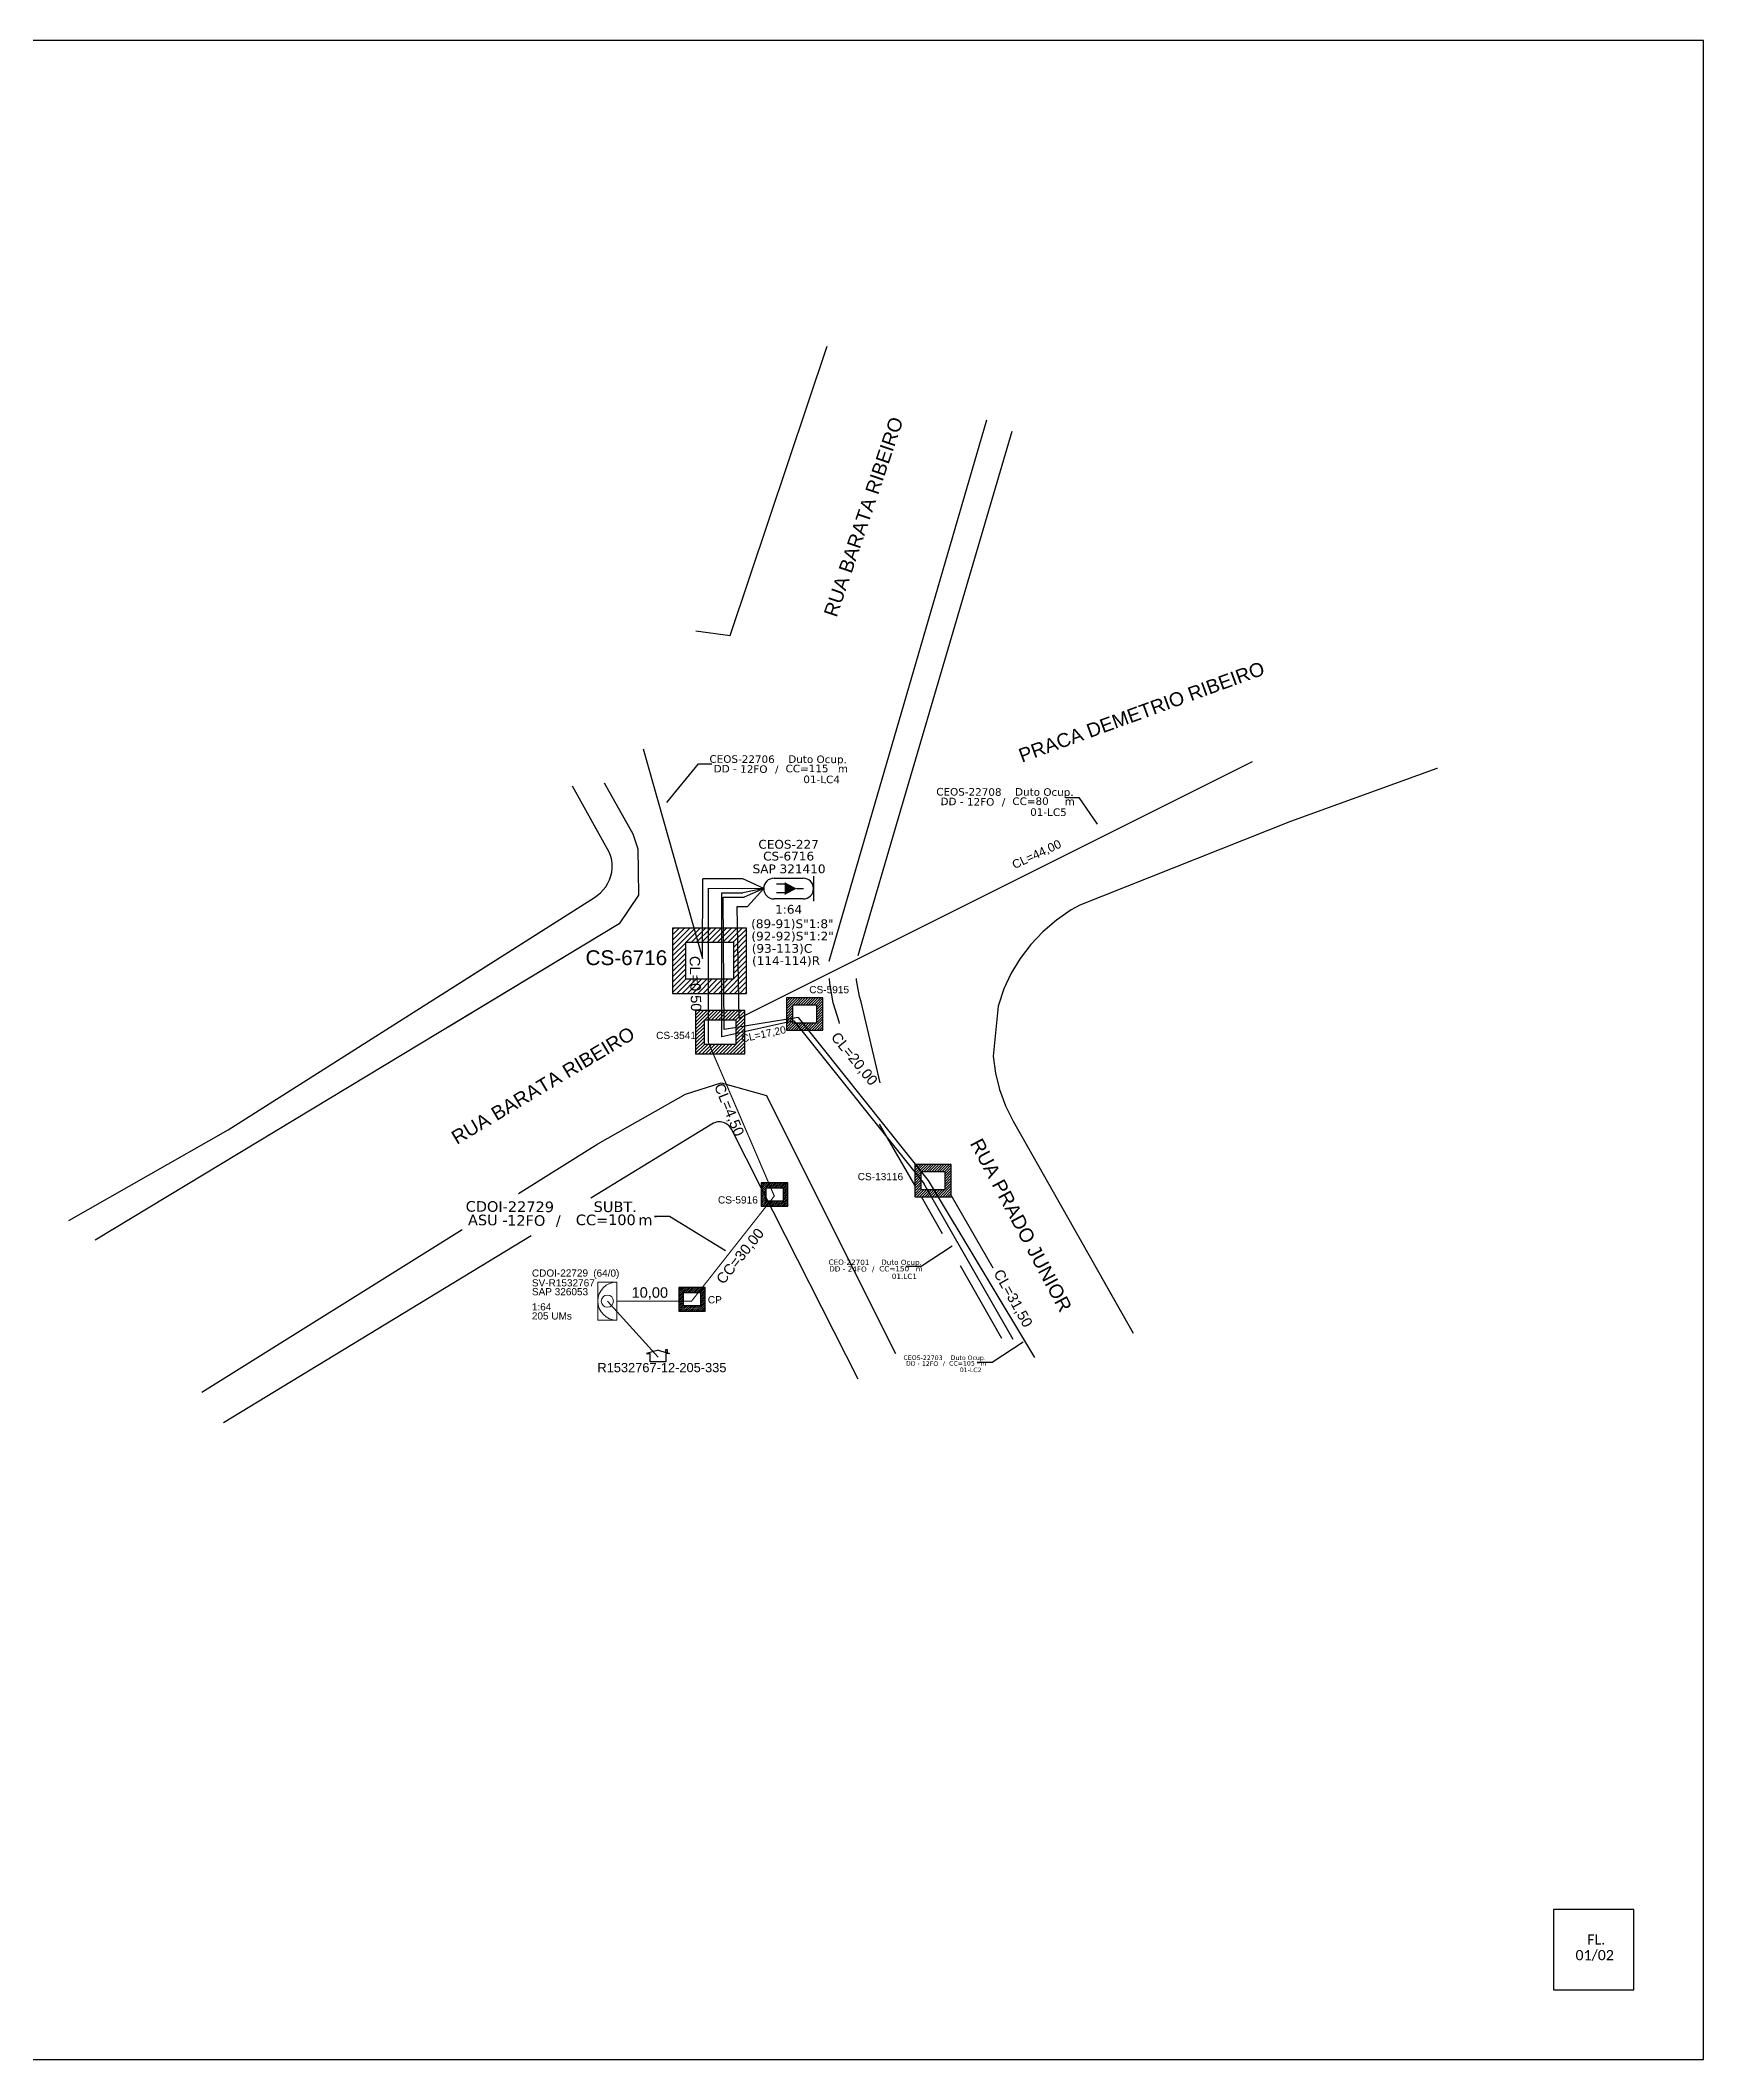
# Model space of a CAD drawing. Extents: x -4 to 1778, y 1 to 595.
# Drawn here: x 348 to 837, y 1 to 595 of the extents above; entities that cross this region are included whole.
import ezdxf
from ezdxf.enums import TextEntityAlignment as Align

# ---------------------------------------------------------------- set-up
doc = ezdxf.new("R2010")
doc.units = 0
for name, color, linetype in [('10.0-Cartográfico', 4, 'Continuous'), ('10.1-Caixas Subterrâneas', 5, 'Continuous'), ('10.3-Nome das Ruas', 2, 'Continuous'), ('20.4-CEOS', 1, 'Continuous'), ('CAP a instalar', 1, 'Continuous'), ('CAP_A_INSTALAR', 1, 'Continuous'), ('label_cabos', 7, 'Continuous'), ('Metragem', 92, 'Continuous'), ('surveys', 7, 'Continuous'), ('surveys legendas', 7, 'Continuous')]:
    doc.layers.add(name, color=color, linetype=linetype)
doc.layers.add("20.0-LEGENDA DOS CDO'S", color=1, linetype='Continuous', lineweight=0)
doc.layers.add('20.1-CDO_INTERIOR', color=1, linetype='Continuous', lineweight=0)
doc.layers.add('DROP DE CLIENTE', color=140, linetype='Continuous', plot=False)
doc.styles.add('ARIAL', font='arial.ttf')
doc.styles.add('siredit', font='verdana.ttf')
doc.styles.add('WMF-Calibri0', font='calibri.ttf')
doc.linetypes.add('FENCELINE1', pattern='A,0.25,-0.1,[133,ltypeshp.shx,S=0.1,R=0,X=-0.1,Y=0],-0.1,1', length=1.45)
doc.dimstyles.new('CC', dxfattribs={"dimtxt": 1, "dimasz": 2, "dimexe": 0.18, "dimexo": 0.0625, "dimgap": 0.09, "dimtad": 0, "dimdec": 0, "dimrnd": 1, "dimzin": 0, "dimdsep": 46, "dimtxsty": 'siredit', "dimblk": 'NONE', "dimcen": 0, "dimse1": 1, "dimse2": 1, "dimsd1": 1, "dimsd2": 1, "dimclrt": 7, "dimadec": 0, "dimazin": 0, "dimtfac": 1, "dimtdec": 0, "dimtofl": 0, "dimtmove": 0, "dimatfit": 3, "dimfxl": 0, "dimtolj": 1, "dimtzin": 0, "dimarcsym": 0})

# ---------------------------------------------------------------- blocks, each defined once
blk = doc.blocks.new('*X8')
at = {"color": 0, "linetype": 'Continuous'}
for p, q in [((-1.25, 0.34099), (-0.49099, 1.1)), ((-1.25, 0.517767), (-0.667767, 1.1)), ((-1.25, 0.694544), (-0.844544, 1.1)), ((-1.25, 0.87132), (-1.02132, 1.1)), ((-1.25, 1.048097), (-1.198097, 1.1)), ((-0.789214, 0.625), (-0.314214, 1.1)), ((-0.612437, 0.625), (-0.137437, 1.1)), ((-0.43566, 0.625), (0.03934, 1.1)), ((-0.258883, 0.625), (0.216117, 1.1)), ((-0.082107, 0.625), (0.392893, 1.1)), ((0.09467, 0.625), (0.56967, 1.1)), ((0.271447, 0.625), (0.746447, 1.1)), ((0.448223, 0.625), (0.923223, 1.1)), ((0.625, 0.625), (1.1, 1.1)), ((0.801777, 0.625), (1.25, 1.073223)), ((0.8035, 0.449947), (1.25, 0.896447)), ((0.8035, 0.27317), (1.25, 0.71967)), ((-1.25, 0.164214), (-0.8035, 0.610714)), ((-1.25, -0.012563), (-0.8035, 0.433937)), ((-1.25, -0.18934), (-0.8035, 0.25716)), ((-1.25, -0.366117), (-0.8035, 0.080383)), ((0.8035, 0.096393), (1.25, 0.542893)), ((0.8035, -0.080383), (1.25, 0.366117)), ((0.8035, -0.25716), (1.25, 0.18934)), ((0.8035, -0.433937), (1.25, 0.012563)), ((-1.25, -0.542893), (-0.8035, -0.096393)), ((-1.25, -0.71967), (-0.8035, -0.27317)), ((-1.25, -0.896447), (-0.8035, -0.449947)), ((-1.25, -1.073223), (-0.801777, -0.625)), ((-1.1, -1.1), (-0.625, -0.625)), ((-0.923223, -1.1), (-0.448223, -0.625)), ((-0.746447, -1.1), (-0.271447, -0.625)), ((-0.56967, -1.1), (-0.09467, -0.625)), ((-0.392893, -1.1), (0.082107, -0.625)), ((-0.216117, -1.1), (0.258883, -0.625)), ((-0.03934, -1.1), (0.43566, -0.625)), ((0.137437, -1.1), (0.612437, -0.625)), ((0.314214, -1.1), (0.789214, -0.625)), ((0.49099, -1.1), (1.25, -0.34099)), ((0.667767, -1.1), (1.25, -0.517767)), ((0.8035, -0.610714), (1.25, -0.164214)), ((0.844544, -1.1), (1.25, -0.694544)), ((1.02132, -1.1), (1.25, -0.87132)), ((1.198097, -1.1), (1.25, -1.048097))]:
    blk.add_line(p, q, dxfattribs=at)
blk = doc.blocks.new('MANHOLE_MQ')
at = {"color": 0, "linetype": 'Continuous'}
for p, q in [((0.00000623, 0.00000569), (-0.00000627, 0.00000569)), ((-0.00000627, 0.00000569), (-0.00000627, -0.00000531)), ((0.00000623, -0.00000531), (0.00000623, 0.00000569)), ((-0.00000404, 0.00000331), (0.00000399, 0.00000331)), ((-0.00000404, -0.00000294), (-0.00000404, 0.00000331)), ((0.00000399, 0.00000331), (0.00000399, -0.00000294)), ((0.00000399, -0.00000294), (-0.00000404, -0.00000294)), ((0.00000399, -0.00000294), (0.00000399, -0.00000294)), ((-0.00000627, -0.00000531), (0.00000623, -0.00000531))]:
    blk.add_line(p, q, dxfattribs=at)
at = {"color": 0, "linetype": 'Continuous', "xscale": 5e-06, "yscale": 5e-06, "zscale": 1e-05}
blk.add_blockref('*X8', (-0.00000002, 0.00000019), dxfattribs=at)
blk = doc.blocks.new('Inst CB DT OCUP CFOA-SM-DD-S-12')
at = {"layer": 'label_cabos', "color": 0, "style": 'siredit'}
for tag, flags, p in [('ID_ATIVIDADE', 3, (1.31, 2.67)), ('FATOR', 1, (11.56, 2.55))]:
    blk.add_attdef(tag, text='', height=1, rotation=359.69, dxfattribs=dict(at, flags=flags)).set_placement(p, align=Align.MIDDLE_CENTER)
for tag, p in [('TIPO_CABO', (1.11, 0)), ('DESTINO_CABO', (3.13, 1.26)), ('CABO', (4.69, -0.05)), ('/', (7.71, -0.05)), ('LANCE', (10.41, 0.02)), ('TIPO_CABO', (13.11, 1.24)), ('UND', (16.46, 0)), ('FID', (13.65, -1.41))]:
    blk.add_attdef(tag, text='', height=1, rotation=359.69, dxfattribs=at).set_placement(p, align=Align.MIDDLE_CENTER)
blk.add_attdef('QTDE', (11.93, -0.45), '', height=1, rotation=359.69, dxfattribs=at)
blk = doc.blocks.new('_None')
blk = doc.blocks.new('Inst CB DT OCUP CFOA-SM-DD-G-24')
at = {"layer": 'label_cabos', "color": 0, "style": 'siredit'}
for tag, flags, p in [('ID_ATIVIDADE', 3, (1.31, 2.67)), ('FATOR', 1, (11.56, 2.55))]:
    blk.add_attdef(tag, text='', height=1, rotation=359.69, dxfattribs=dict(at, flags=flags)).set_placement(p, align=Align.MIDDLE_CENTER)
for tag, p in [('TIPO_CABO', (1.11, 0)), ('DESTINO_CABO', (3.13, 1.26)), ('CABO', (4.69, -0.05)), ('/', (7.71, -0.05)), ('LANCE', (10.41, 0.02)), ('TIPO_CABO', (13.11, 1.24)), ('UND', (16.46, 0)), ('FID', (13.65, -1.41))]:
    blk.add_attdef(tag, text='', height=1, rotation=359.69, dxfattribs=at).set_placement(p, align=Align.MIDDLE_CENTER)
blk.add_attdef('QTDE', (11.93, -0.45), '', height=1, rotation=359.69, dxfattribs=at)
blk = doc.blocks.new('SURVEY_SURVEY')
for p, q in [((0, 0.0000127), (-0.0000126, 0.000009)), ((-0.0000126, 0.000009), (-0.0000086, 0.000009)), ((-0.0000086, 0), (-0.0000086, 0.000009)), ((0.0000086, 0), (-0.0000086, 0)), ((0, 0.0000127), (0.0000126, 0.000009)), ((0.0000084, 0.0000132), (0.0000098, 0.0000132)), ((0.0000084, 0.0000103), (0.0000084, 0.0000132)), ((0.0000126, 0.000009), (0.0000086, 0.000009)), ((0.0000086, 0.000009), (0.0000086, 0)), ((0.0000098, 0.0000132), (0.0000098, 0.0000099))]:
    blk.add_line(p, q)
blk = doc.blocks.new('Inst CB DT OCUP CFOA-SM-ASU-120-S-12')
at = {"layer": 'label_cabos', "color": 0, "style": 'siredit'}
for tag, flags, p in [('ID_ATIVIDADE', 3, (1.31, 2.67)), ('FATOR', 1, (11.56, 2.55))]:
    blk.add_attdef(tag, text='', height=1, rotation=359.69, dxfattribs=dict(at, flags=flags)).set_placement(p, align=Align.MIDDLE_CENTER)
for tag, p in [('TIPO_CABO', (1.26, 0)), ('DESTINO_CABO', (3.13, 1.26)), ('CABO', (4.69, -0.05)), ('/', (7.71, -0.05)), ('LANCE', (10.91, 0)), ('TIPO_CABO', (13.11, 1.24)), ('UND', (15.96, 0)), ('FID', (13.15, -1.41))]:
    blk.add_attdef(tag, text='', height=1, rotation=359.69, dxfattribs=at).set_placement(p, align=Align.MIDDLE_CENTER)
blk.add_attdef('QTDE', (12.43, -0.47), '', height=1, rotation=359.69, dxfattribs=at)

msp = doc.modelspace()

# ---------------------------------------------------------------- linework, layer by layer
for p, q in [((837.17, 595.26), (-3.83, 595.26)), ((837.17, 1.26), (837.17, 595.26)), ((-3.83, 1.26), (837.17, 1.26))]:
    msp.add_line(p, q)
for points in [[(541.46, 382.43), (545.35, 382.43)], [(649.51, 372.49), (653.4, 372.5)], [(532.88, 249.25), (528.46, 249.27), (529.1, 249.27)], [(606.99, 234.53), (602.58, 234.55), (603.22, 234.55)], [(627.87, 206.29), (623.46, 206.31), (624.1, 206.31)]]:
    msp.add_lwpolyline(points)
at = {"color": 0}
msp.add_lwpolyline([(816.67, 45.46), (792.97, 45.46), (792.97, 21.75), (816.67, 21.75)], close=True, dxfattribs=at)
at = {"layer": '10.0-Cartográfico'}
for points in [[(550.8, 420.21), (579.27, 505.3)], [(593.37, 370.61), (626.31, 483.67)], [(601.5, 370.61), (633.69, 480.28)], [(540.62, 421.6), (550.8, 420.21)], [(758.91, 381.09), (758.71, 381.02), (715.62, 365.47), (653.67, 340.88)], [(356.22, 248.15), (403.01, 274.79), (510.83, 343.13), (511.66, 343.69), (512.6, 344.47), (513.43, 345.33), (514.17, 346.3), (514.76, 347.3), (515.26, 348.34), (515.64, 349.45), (515.91, 350.6), (516.05, 351.74), (516.04, 352.89), (515.9, 354.07), (515.61, 355.17), (515.23, 356.27), (514.7, 357.33), (504.4, 375.83)], [(513.64, 376.87), (522.08, 361.88), (523.57, 357.48), (523.66, 350.86), (523.76, 343.79), (518.14, 335.34), (363.89, 242.34)], [(517.31, 370.36), (522.08, 361.88), (523.57, 357.48), (523.66, 350.86), (523.76, 343.79), (518.14, 335.34), (467.78, 304.97)], [(579.91, 324.41), (593.37, 370.61)], [(588.41, 326.01), (601.5, 370.61)], [(465.99, 314.71), (510.83, 343.13), (511.66, 343.69), (512.6, 344.47), (513.43, 345.33), (514.17, 346.3), (514.76, 347.3), (515.26, 348.34), (515.64, 349.45), (515.91, 350.6), (516.05, 351.74), (516.04, 352.89), (515.9, 354.07), (515.61, 355.17), (515.23, 356.27), (514.7, 357.33), (509.38, 366.89)], [(653.67, 340.88), (651.09, 339.47), (646.74, 336.46), (642.77, 333.06), (639.19, 329.3), (636.06, 325.2), (633.41, 320.82), (631.28, 316.22), (629.67, 311.41), (629.61, 311.11)], [(582.94, 306.09), (582.78, 306.55), (581.11, 312.14), (580.08, 317.85), (579.98, 319.28)], [(589.26, 312.41), (588.79, 313.98), (587.92, 318.82), (587.88, 319.28)], [(594.86, 288.58), (589.26, 312.41)], [(629.61, 311.11), (628.16, 296.49), (628.79, 291.48), (630.01, 286.59), (631.74, 281.85), (634, 277.3), (669.35, 215)], [(488.47, 256.03), (511.81, 270.66), (537.59, 285.25), (548.07, 288.62), (561.46, 284.88), (583.82, 240.09)], [(559.91, 257.67), (551.14, 274.98), (550.93, 275.31), (550.69, 275.64), (550.45, 275.94), (550.13, 276.19), (549.8, 276.44), (549.44, 276.62), (549.08, 276.8), (548.68, 276.95), (548.28, 277.02), (547.88, 277.09), (547.44, 277.08), (547.05, 277.08), (546.61, 277), (546.21, 276.88), (545.82, 276.73), (545.34, 276.47), (509.74, 254.68)], [(605.07, 258.52), (594.72, 276.41)], [(588.41, 201.41), (559.91, 257.67)], [(613.2, 244.21), (607.01, 255.11)], [(628.18, 234.11), (615.83, 255.33)], [(395.27, 197.63), (471.92, 245.45)], [(492.19, 243.63), (401.67, 188.55)], [(583.82, 240.09), (599.36, 208.95)], [(630.73, 213.36), (618.57, 234.76)], [(659.85, 231.75), (669.35, 215)]]:
    msp.add_lwpolyline(points, dxfattribs=at)
at = {"layer": '20.1-CDO_INTERIOR', "color": 1, "lineweight": 18}
msp.add_lwpolyline([(511.81, 218.76), (511.81, 229.99), (517.42, 229.99), (517.43, 218.77)], close=True, dxfattribs=at)
msp.add_circle((514.62, 224.38), 1.8, dxfattribs=at)
msp.add_arc((517.42, 224.38), 5.61, 90.02759, 270.02759, dxfattribs=at)
at = {"layer": '20.4-CEOS', "color": 5}
for p, q in [((563.68, 348.8), (572.23, 348.8)), ((572.23, 342.7), (563.68, 342.7))]:
    msp.add_line(p, q, dxfattribs=at)
for points in [[(566.95, 347.08), (564.35, 347.08)], [(566.95, 344.54), (564.35, 344.54)], [(570.32, 345.75), (572.37, 345.75)], [(575.28, 349.43), (575.28, 342.08)]]:
    msp.add_lwpolyline(points, dxfattribs=at)
msp.add_lwpolyline([(570.32, 345.75, 0, 3.76, 0), (566.79, 345.75, 3.76, 3.76, 0)], format="xyseb", dxfattribs=at)
for centre, start, end in [((563.68, 345.75), 90, 270), ((572.23, 345.75), 270, 90)]:
    msp.add_arc(centre, 3.05, start, end, dxfattribs=at)
at = {"layer": 'CAP a instalar', "color": 7, "ltscale": 5}
for p, q in [((525.19, 386.89), (542.66, 325.15)), ((553.37, 307.61), (704.43, 383.14)), ((542.66, 325.15), (542.73, 348.64)), ((554.49, 348.64), (542.73, 348.64)), ((548.29, 302.18), (548.29, 344.54)), ((548.29, 344.54), (554.49, 344.54)), ((560.63, 345.75), (554.49, 348.64)), ((560.63, 345.75), (554.49, 344.54)), ((560.63, 345.75), (554.9, 343.22)), ((560.63, 345.75), (555.85, 340.47)), ((548.96, 304.28), (548.72, 343.22)), ((548.72, 343.22), (554.9, 343.22)), ((553.37, 307.61), (552.8, 340.47)), ((552.8, 340.47), (555.85, 340.47)), ((569.52, 306.87), (548.29, 302.18)), ((570.72, 307.83), (548.96, 304.28)), ((569.52, 306.87), (607.81, 258.92)), ((570.72, 307.83), (609.01, 259.88)), ((607.67, 259.11), (633.95, 213.16)), ((609.01, 259.88), (640.29, 207.8))]:
    msp.add_line(p, q, dxfattribs=at)
at = {"layer": 'CAP_A_INSTALAR', "linetype": 'FENCELINE1', "ltscale": 6, "const_width": 0.334}
for points in [[(560.63, 345.75), (544.33, 345.75), (544.33, 300.51)], [(517.42, 224.38), (539.39, 224.38), (563.74, 255.3), (544.33, 300.51)]]:
    msp.add_lwpolyline(points, dxfattribs=at)
at = {"layer": 'DROP DE CLIENTE', "color": 4}
msp.add_lwpolyline([(514.62, 224.38), (529.61, 207.92)], dxfattribs=at)

# ---------------------------------------------------------------- block references
at = {"color": 0, "lineweight": 0}
ref = msp.add_blockref('Inst CB DT OCUP CFOA-SM-DD-S-12', (547.31, 381.02), dxfattribs=dict(at, xscale=2.22499999001874, yscale=2.22499999001874, zscale=1.763562451150372))
ref.add_attrib('DESTINO_CABO', 'CEOS-22706', dxfattribs={"layer": 'label_cabos', "color": 0, "height": 2.225, "rotation": 359.69001, "style": 'siredit', "oblique": 360}).set_placement((554.27, 383.83), align=Align.MIDDLE_CENTER)
ref.add_attrib('TIPO_CABO', 'Duto Ocup.', dxfattribs={"layer": 'label_cabos', "color": 0, "height": 2.225, "rotation": 359.69001, "style": 'siredit', "oblique": 360}).set_placement((576.47, 383.79), align=Align.MIDDLE_CENTER)
ref.add_attrib('/', '/', dxfattribs={"layer": 'label_cabos', "color": 0, "height": 2.22, "rotation": 359.69001, "style": 'siredit', "oblique": 360}).set_placement((564.47, 380.9), align=Align.MIDDLE_CENTER)
ref.add_attrib('FID', '01-LC4', dxfattribs={"layer": 'label_cabos', "color": 0, "height": 2.225, "rotation": 359.69001, "style": 'siredit', "oblique": 360}).set_placement((577.67, 377.87), align=Align.MIDDLE_CENTER)
ref.add_attrib('LANCE', 'CC=', dxfattribs={"layer": 'label_cabos', "color": 0, "height": 2.225, "rotation": 359.69001, "style": 'siredit', "oblique": 360}).set_placement((570.47, 381.06), align=Align.MIDDLE_CENTER)
ref.add_attrib('UND', 'm', dxfattribs={"layer": 'label_cabos', "color": 0, "height": 2.22, "rotation": 359.69001, "style": 'siredit', "oblique": 360}).set_placement((583.94, 381.02), align=Align.MIDDLE_CENTER)
ref.add_attrib('CABO', '12FO', dxfattribs={"layer": 'label_cabos', "color": 0, "height": 2.225, "rotation": 359.69001, "style": 'siredit', "oblique": 360}).set_placement((557.73, 380.9), align=Align.MIDDLE_CENTER)
ref.add_attrib('TIPO_CABO', 'DD - ', dxfattribs={"layer": 'label_cabos', "color": 0, "height": 2.225, "rotation": 359.69001, "style": 'siredit', "oblique": 360}).set_placement((549.78, 381.01), align=Align.MIDDLE_CENTER)
ref.add_attrib('QTDE', '115', (573.85, 380), dxfattribs={"layer": 'label_cabos', "color": 0, "height": 2.225, "rotation": 359.69001, "style": 'siredit', "oblique": 360})
ref = msp.add_blockref('Inst CB DT OCUP CFOA-SM-DD-S-12', (614.03, 371.38), dxfattribs=dict(at, xscale=2.22499999001874, yscale=2.22499999001874, zscale=1.763562451150372))
ref.add_attrib('DESTINO_CABO', 'CEOS-22708', dxfattribs={"layer": 'label_cabos', "color": 0, "height": 2.225, "rotation": 359.69001, "style": 'siredit', "oblique": 360}).set_placement((621, 374.19), align=Align.MIDDLE_CENTER)
ref.add_attrib('TIPO_CABO', 'Duto Ocup.', dxfattribs={"layer": 'label_cabos', "color": 0, "height": 2.225, "rotation": 359.69001, "style": 'siredit', "oblique": 360}).set_placement((643.2, 374.15), align=Align.MIDDLE_CENTER)
ref.add_attrib('/', '/', dxfattribs={"layer": 'label_cabos', "color": 0, "height": 2.22, "rotation": 359.69001, "style": 'siredit', "oblique": 360}).set_placement((631.2, 371.26), align=Align.MIDDLE_CENTER)
ref.add_attrib('FID', '01-LC5', dxfattribs={"layer": 'label_cabos', "color": 0, "height": 2.225, "rotation": 359.69001, "style": 'siredit', "oblique": 360}).set_placement((644.4, 368.23), align=Align.MIDDLE_CENTER)
ref.add_attrib('LANCE', 'CC=', dxfattribs={"layer": 'label_cabos', "color": 0, "height": 2.225, "rotation": 359.69001, "style": 'siredit', "oblique": 360}).set_placement((637.2, 371.43), align=Align.MIDDLE_CENTER)
ref.add_attrib('UND', 'm', dxfattribs={"layer": 'label_cabos', "color": 0, "height": 2.22, "rotation": 359.69001, "style": 'siredit', "oblique": 360}).set_placement((650.67, 371.38), align=Align.MIDDLE_CENTER)
ref.add_attrib('CABO', '12FO', dxfattribs={"layer": 'label_cabos', "color": 0, "height": 2.225, "rotation": 359.69001, "style": 'siredit', "oblique": 360}).set_placement((624.46, 371.26), align=Align.MIDDLE_CENTER)
ref.add_attrib('TIPO_CABO', 'DD - ', dxfattribs={"layer": 'label_cabos', "color": 0, "height": 2.225, "rotation": 359.69001, "style": 'siredit', "oblique": 360}).set_placement((616.51, 371.37), align=Align.MIDDLE_CENTER)
ref.add_attrib('QTDE', '80', (640.58, 370.37), dxfattribs={"layer": 'label_cabos', "color": 0, "height": 2.225, "rotation": 359.69001, "style": 'siredit', "oblique": 360})
ref = msp.add_blockref('Inst CB DT OCUP CFOA-SM-DD-G-24', (580.87, 233.88), dxfattribs=dict(at, xscale=1.549356960572874, yscale=1.549356960572874, zscale=1.549356960572874))
ref.add_attrib('DESTINO_CABO', 'CEO-22701', dxfattribs={"layer": 'label_cabos', "color": 0, "height": 1.549, "rotation": 359.69001, "style": 'siredit'}).set_placement((585.72, 235.83), align=Align.MIDDLE_CENTER)
ref.add_attrib('TIPO_CABO', 'Duto Ocup.', dxfattribs={"layer": 'label_cabos', "color": 0, "height": 1.549, "rotation": 359.69001, "style": 'siredit'}).set_placement((601.18, 235.81), align=Align.MIDDLE_CENTER)
ref.add_attrib('/', '/', dxfattribs={"layer": 'label_cabos', "color": 0, "height": 1.55, "rotation": 359.69001, "style": 'siredit'}).set_placement((592.82, 233.8), align=Align.MIDDLE_CENTER)
ref.add_attrib('FID', '01.LC1', dxfattribs={"layer": 'label_cabos', "color": 0, "height": 1.549, "rotation": 359.69001, "style": 'siredit'}).set_placement((602.02, 231.69), align=Align.MIDDLE_CENTER)
ref.add_attrib('LANCE', 'CC=', dxfattribs={"layer": 'label_cabos', "color": 0, "height": 1.549, "rotation": 359.69001, "style": 'siredit'}).set_placement((597, 233.91), align=Align.MIDDLE_CENTER)
ref.add_attrib('UND', 'm', dxfattribs={"layer": 'label_cabos', "color": 0, "height": 1.55, "rotation": 359.69001, "style": 'siredit'}).set_placement((606.38, 233.88), align=Align.MIDDLE_CENTER)
ref.add_attrib('CABO', '24FO', dxfattribs={"layer": 'label_cabos', "color": 0, "height": 1.549, "rotation": 359.69001, "style": 'siredit'}).set_placement((588.13, 233.8), align=Align.MIDDLE_CENTER)
ref.add_attrib('TIPO_CABO', 'DD - ', dxfattribs={"layer": 'label_cabos', "color": 0, "height": 1.549, "rotation": 359.69001, "style": 'siredit'}).set_placement((582.59, 233.87), align=Align.MIDDLE_CENTER)
ref.add_attrib('QTDE', '150', (599.35, 233.17), dxfattribs={"layer": 'label_cabos', "color": 0, "height": 1.549, "rotation": 359.69001, "style": 'siredit'})
ref = msp.add_blockref('Inst CB DT OCUP CFOA-SM-DD-S-12', (603.32, 206.06), dxfattribs=dict(at, xscale=1.334405902567235, yscale=1.334405902567235, zscale=1.518889047049471))
ref.add_attrib('DESTINO_CABO', 'CEOS-22703', dxfattribs={"layer": 'label_cabos', "color": 0, "height": 1.334, "rotation": 359.69001, "style": 'siredit', "oblique": 360}).set_placement((607.5, 207.74), align=Align.MIDDLE_CENTER)
ref.add_attrib('TIPO_CABO', 'Duto Ocup.', dxfattribs={"layer": 'label_cabos', "color": 0, "height": 1.334, "rotation": 359.69001, "style": 'siredit', "oblique": 360}).set_placement((620.81, 207.72), align=Align.MIDDLE_CENTER)
ref.add_attrib('/', '/', dxfattribs={"layer": 'label_cabos', "color": 0, "height": 1.33, "rotation": 359.69001, "style": 'siredit', "oblique": 360}).set_placement((613.62, 205.99), align=Align.MIDDLE_CENTER)
ref.add_attrib('FID', '01-LC2', dxfattribs={"layer": 'label_cabos', "color": 0, "height": 1.334, "rotation": 359.69001, "style": 'siredit', "oblique": 360}).set_placement((621.53, 204.17), align=Align.MIDDLE_CENTER)
ref.add_attrib('LANCE', 'CC=', dxfattribs={"layer": 'label_cabos', "color": 0, "height": 1.334, "rotation": 359.69001, "style": 'siredit', "oblique": 360}).set_placement((617.21, 206.09), align=Align.MIDDLE_CENTER)
ref.add_attrib('UND', 'm', dxfattribs={"layer": 'label_cabos', "color": 0, "height": 1.33, "rotation": 359.69001, "style": 'siredit', "oblique": 360}).set_placement((625.29, 206.06), align=Align.MIDDLE_CENTER)
ref.add_attrib('CABO', '12FO', dxfattribs={"layer": 'label_cabos', "color": 0, "height": 1.334, "rotation": 359.69001, "style": 'siredit', "oblique": 360}).set_placement((609.57, 205.99), align=Align.MIDDLE_CENTER)
ref.add_attrib('TIPO_CABO', 'DD - ', dxfattribs={"layer": 'label_cabos', "color": 0, "height": 1.334, "rotation": 359.69001, "style": 'siredit', "oblique": 360}).set_placement((604.81, 206.05), align=Align.MIDDLE_CENTER)
ref.add_attrib('QTDE', '105', (619.24, 205.45), dxfattribs={"layer": 'label_cabos', "color": 0, "height": 1.334, "rotation": 359.69001, "style": 'siredit', "oblique": 360})
at = {"layer": '10.1-Caixas Subterrâneas', "color": 30, "rotation": 180.0000000000633}
for p, xscale, yscale, zscale in [((544.66, 324.83), 1742447.17374245, 1742447.17374245, 1742447.17374245), ((547.8, 303.7), 1154655.469808145, 1154655.469808145, 1154655.469808145), ((572.66, 309.02), 861038.0784671109, 861038.0784671109, 861038.0784671109), ((610.43, 260), 861038.0784671109, 861038.0784671109, 861038.0784671109), ((563.82, 255.9), 626586.2343972105, 626586.2343972105, 626586.2343972105), ((539.52, 225.04), 626586.2343972105, 626586.2343972105, 626586.2343972105)]:
    msp.add_blockref('MANHOLE_MQ', p, dxfattribs=dict(at, xscale=xscale, yscale=yscale, zscale=zscale))
at = {"layer": 'label_cabos', "color": 0, "lineweight": 0}
ref = msp.add_blockref('Inst CB DT OCUP CFOA-SM-ASU-120-S-12', (476.2, 248.27), dxfattribs=dict(at, xscale=3.108581397210737, yscale=3.108581397210737, zscale=1.767989590462324))
ref.add_attrib('DESTINO_CABO', 'CDOI-22729', dxfattribs={"color": 0, "height": 3.109, "rotation": 359.69001, "style": 'siredit'}).set_placement((485.93, 252.19), align=Align.MIDDLE_CENTER)
ref.add_attrib('CABO', '12FO', dxfattribs={"color": 0, "height": 3.109, "rotation": 359.69001, "style": 'siredit'}).set_placement((490.76, 248.11), align=Align.MIDDLE_CENTER)
ref.add_attrib('TIPO_CABO', 'SUBT.', dxfattribs={"color": 0, "height": 3.109, "rotation": 359.69001, "style": 'siredit'}).set_placement((516.95, 252.14), align=Align.MIDDLE_CENTER)
ref.add_attrib('/', '/', dxfattribs={"color": 0, "height": 3.11, "rotation": 359.69001, "style": 'siredit'}).set_placement((500.18, 248.11), align=Align.MIDDLE_CENTER)
ref.add_attrib('TIPO_CABO', 'ASU - ', dxfattribs={"color": 0, "height": 3.109, "rotation": 359.69001, "style": 'siredit'}).set_placement((480.12, 248.25), align=Align.MIDDLE_CENTER)
ref.add_attrib('LANCE', 'CC=', dxfattribs={"color": 0, "height": 3.109, "rotation": 359.69001, "style": 'siredit'}).set_placement((510.11, 248.27), align=Align.MIDDLE_CENTER)
ref.add_attrib('QTDE', '100', (514.83, 246.79), dxfattribs={"color": 0, "height": 3.109, "rotation": 359.69001, "style": 'siredit'})
ref.add_attrib('UND', 'm', dxfattribs={"color": 0, "height": 3.11, "rotation": 359.69001, "style": 'siredit'}).set_placement((525.82, 248.27), align=Align.MIDDLE_CENTER)
at = {"layer": 'surveys', "color": 255, "xscale": 270100.2695920331, "yscale": 270100.2695920331, "zscale": 270100.2695920331}
msp.add_blockref('SURVEY_SURVEY', (529.54, 206.55), dxfattribs=at)

# ---------------------------------------------------------------- texts
at = {"style": 'WMF-Calibri0'}
for s, p in [('FL.', (802.9, 35.09)), ('01/02', (799.48, 30.5))]:
    msp.add_text(s, height=3, dxfattribs=at).set_placement(p)
at = {"layer": '10.1-Caixas Subterrâneas', "color": 30, "style": 'ARIAL'}
for s, height, p in [('CS-6716', 4.359, (508.2, 323.23)), ('CS-5915', 2.126, (574.02, 314.96)), ('CS-3541', 2.126, (528.97, 301.48)), ('CS-13116', 2.126, (588.28, 259.96)), ('CS-5916', 2.131, (547.16, 253.1)), ('CP', 2.131, (544.17, 223.73))]:
    msp.add_text(s, height=height, dxfattribs=at).set_placement(p)
at = {"layer": '10.3-Nome das Ruas', "color": 5, "style": 'ARIAL'}
for s, rotation, p in [('RUA BARATA RIBEIRO', 71.31984, (582.07, 425.32)), ('PRACA DEMETRIO RIBEIRO', 19.95879, (636.58, 382.77)), ('RUA BARATA RIBEIRO', 30.85587, (470.33, 270.32)), ('RUA PRADO JUNIOR', 298.06823, (621.21, 270.8))]:
    msp.add_text(s, height=4.0845, rotation=rotation, dxfattribs=at).set_placement(p)
at = {"layer": "20.0-LEGENDA DOS CDO'S", "color": 1, "style": 'ARIAL'}
for s, height, rotation, p in [('CDOI-22729', 2.107, 0.11799, (492.43, 231.58)), ('SAP 326053', 2.107, 359.97241, (492.43, 226.11)), ('SV-R1532767 ', 2.1075, 359.97241, (492.43, 228.71)), ('205 UMs', 2.107, 359.97241, (492.41, 218.98)), ('1:64', 2.107, 359.97241, (492.41, 221.65))]:
    msp.add_text(s, height=height, rotation=rotation, dxfattribs=at).set_placement(p)
msp.add_text('(64/0)', height=2.107, rotation=359.97241, dxfattribs=at).set_placement((514.32, 231.57), align=Align.CENTER)
at = {"layer": '20.4-CEOS', "color": 5, "style": 'siredit'}
for s, p in [('CEOS-227', (567.96, 360.06)), ('CS-6716', (567.96, 356.59)), ('SAP 321410', (568.09, 352.84)), ('1:64', (567.96, 340.93))]:
    msp.add_text(s, height=2.582, dxfattribs=at).set_placement(p, align=Align.TOP_CENTER)
for s, height, p in [('(89-91)S"1:8"', 2.5821, (556.93, 334.11)), ('(92-92)S"1:2"', 2.5821, (556.99, 330.48)), ('(93-113)C', 2.582, (557.11, 326.86)), ('(114-114)R', 2.582, (557.19, 323.27))]:
    msp.add_text(s, height=height, dxfattribs=at).set_placement(p)
at = {"layer": 'Metragem', "style": 'ARIAL'}
for tag, height, rotation, p in [('CL=44,00', 2.536, 25.0714, (641.44, 354.71)), ('CL=0,50', 3.063, 271.60963, (539.02, 317.73)), ('CL=17,20', 2.181, 12.0751, (560.83, 301.87)), ('CL=20,00', 3.063, 309.33426, (586.15, 294.73)), ('CL=4,50', 3.071, 292.28748, (549.09, 280.12)), ('CC=30,00', 3.071, 51.21716, (554.86, 236.69)), ('CL=31,50', 3.063, 299.19718, (632.71, 224.49)), ('10,00', 3.071, 359.80651, (527.11, 225.39))]:
    msp.add_attdef(tag, text='(XX/YY)', height=height, rotation=rotation, dxfattribs=at).set_placement(p, align=Align.CENTER)
at = {"layer": 'surveys legendas', "color": 0, "style": 'ARIAL'}
msp.add_text('R1532767-12-205-335', height=2.701, dxfattribs=at).set_placement((511.7, 203.48))

# ---------------------------------------------------------------- leaders
at = {"layer": 'label_cabos'}
for points in [[(532.11, 371.06), (541.46, 382.43)], [(658.85, 364.72), (653.4, 372.5)], [(549.37, 239.17), (532.88, 249.25)], [(616.1, 240.57), (606.99, 234.53)], [(636.98, 212.34), (627.87, 206.29)]]:
    msp.add_leader(points, dimstyle='CC', override={"dimasz": 1, "dimgap": 0.09, "dimtad": 0}, dxfattribs=at)

doc.saveas('drawing.dxf')
